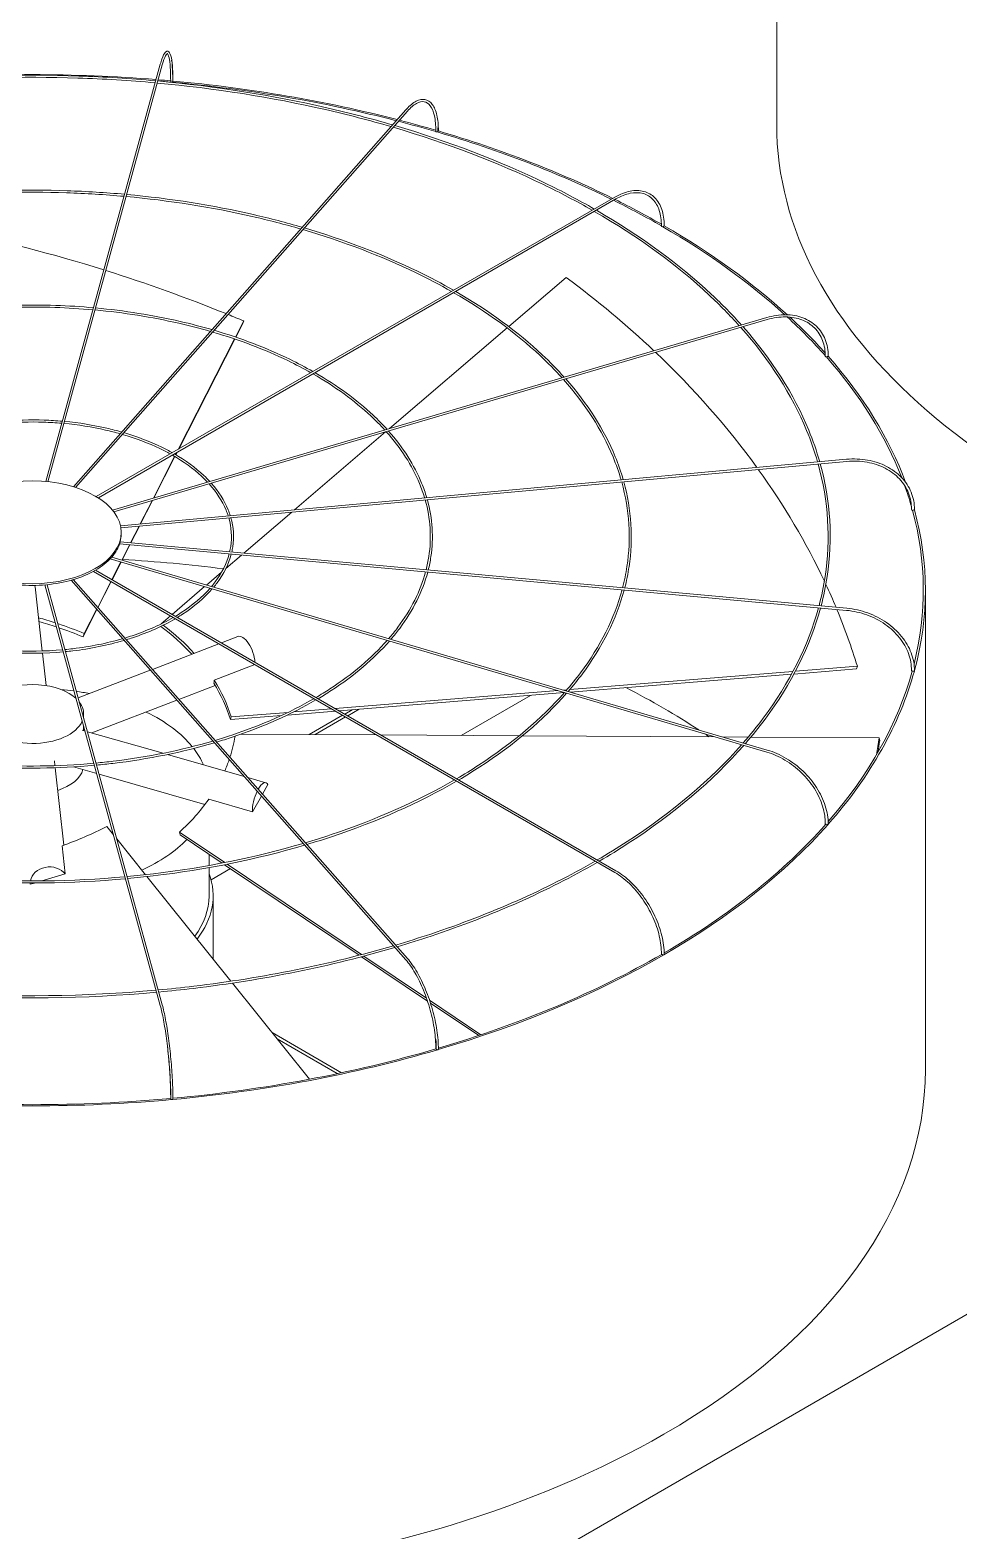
# Model space of a CAD drawing. Header units: millimetres. Extents: x -312439 to 477422, y -331570 to 212570.
# Drawn here: x 400193.4 to 400466.3, y 91738.1 to 92178.8 of the extents above; entities that cross this region are included whole.
import ezdxf

# ---------------------------------------------------------------- set-up
doc = ezdxf.new("R2010")
doc.units = ezdxf.units.MM

msp = doc.modelspace()

# ---------------------------------------------------------------- linework, layer by layer
at = {"color": 0, "linetype": 'Continuous', "lineweight": 0, "extrusion": (8.40036e-17, 0.816497, 0.57735)}
for p, q in [((399858.405, 91449.355), (401903.983, 92630.37)), ((400412.731, 92151.122), (400412.731, 92291.862)), ((400198.049, 92046.207), (400231.67, 92168.764)), ((400232.26, 92168.602), (400198.667, 92046.147)), ((400206.127, 92044.681), (400303.809, 92155.365)), ((400304.268, 92154.96), (400206.769, 92044.482)), ((400365.195, 92129.71), (400212.878, 92041.77)), ((400365.501, 92129.18), (400213.469, 92041.404)), ((400350.905, 92106.107), (400334.047, 92091.704)), ((400409.806, 92094.342), (400217.639, 92037.811)), ((400218.048, 92037.293), (400409.979, 92093.754)), ((400253.757, 92088.627), (400256.175, 92093.367)), ((400255.805, 92092.401), (400253.861, 92088.591)), ((400255.805, 92092.401), (400256.175, 92093.367)), ((400333.57, 92091.296), (400298.975, 92061.738)), ((400236.94, 92055.662), (400253.476, 92088.076)), ((400253.58, 92088.04), (400237.115, 92055.763)), ((400297.836, 92060.765), (400271.086, 92037.91)), ((400219.983, 92033.237), (400433.282, 92052.741)), ((400433.338, 92052.131), (400220.098, 92032.632)), ((400229.634, 92041.34), (400235.874, 92053.573)), ((400235.969, 92053.517), (400229.779, 92041.382)), ((400236.153, 92054.119), (400236.429, 92054.66)), ((400236.603, 92054.761), (400236.248, 92054.063)), ((400225.77, 92033.766), (400229.251, 92040.589)), ((400229.395, 92040.631), (400225.899, 92033.778)), ((400270.28, 92037.221), (400256.195, 92025.187)), ((400220.2, 92030.798), (400220.2, 92031.298)), ((400222.945, 92028.227), (400225.441, 92033.121)), ((400225.57, 92033.132), (400223.062, 92028.217)), ((400219.716, 92027.907), (400433.282, 92008.378)), ((400433.338, 92008.988), (400219.897, 92028.506)), ((400220.354, 92023.148), (400222.645, 92027.64)), ((400222.762, 92027.629), (400220.461, 92023.117)), ((400216.949, 92023.511), (400409.806, 91966.778)), ((400409.979, 91967.365), (400217.409, 92024.014)), ((400217.435, 92017.426), (400220.071, 92022.593)), ((400220.177, 92022.562), (400217.53, 92017.371)), ((400255.545, 92024.631), (400250.939, 92020.696)), ((400303.809, 91905.754), (400205.441, 92017.216)), ((400206.092, 92017.405), (400304.268, 91906.16)), ((400365.195, 91931.409), (400212.028, 92019.84)), ((400365.501, 91931.94), (400212.648, 92020.19)), ((400213.273, 92009.268), (400217.156, 92016.88)), ((400217.251, 92016.825), (400213.351, 92009.18)), ((400249.676, 92019.617), (400245.24, 92015.827)), ((400194.887, 92015.284), (400196.981, 91996.451)), ((400197.787, 92015.867), (400231.67, 91892.355)), ((400232.26, 91892.517), (400198.407, 92015.923)), ((400244.685, 92015.352), (400235.145, 92007.201)), ((400456.407, 91873.547), (400456.407, 92014.287)), ((400213.052, 92008.593), (400208.969, 92000.591)), ((400209.34, 92001.557), (400212.974, 92008.681)), ((400231.932, 92004.416), (400231.946, 92004.469)), ((400234.651, 92006.779), (400231.946, 92004.469)), ((400208.969, 92000.591), (400209.34, 92001.557)), ((400248.878, 91998.565), (400229.348, 91991.053)), ((400254.407, 92000.692), (400249.613, 91998.848)), ((400197.049, 91995.84), (400198.11, 91986.295)), ((400228.738, 91990.818), (400207.531, 91982.661)), ((400247.513, 91987.916), (400259.402, 91992.489)), ((400351.949, 91985.123), (400417.51, 91990.425)), ((400436.22, 91991.18), (400417.811, 91989.691)), ((400418.234, 91990.484), (400436.426, 91991.955)), ((400436.22, 91991.18), (400436.426, 91991.955)), ((400247.81, 91986.31), (400237.152, 91982.21)), ((400417.082, 91989.632), (400352.14, 91984.38)), ((400236.542, 91981.975), (400211.593, 91972.378)), ((400283.04, 91979.549), (400348.417, 91984.837)), ((400350.371, 91984.237), (400284.191, 91978.884)), ((400340.412, 91983.431), (400320.03, 91971.664)), ((400350.119, 91984.974), (400351.083, 91985.052)), ((400209.158, 91977.951), (400209.158, 91976.732)), ((400267.249, 91977.514), (400252.262, 91976.301)), ((400252.262, 91976.301), (400252.468, 91977.076)), ((400252.468, 91977.076), (400269.183, 91978.428)), ((400283.117, 91978.797), (400268.987, 91977.654)), ((400270.847, 91978.563), (400281.965, 91979.462)), ((400285.232, 91977.576), (400275.421, 91971.912)), ((400277.137, 91971.903), (400286.098, 91977.076)), ((400288.035, 91979.195), (400285.844, 91977.93)), ((400286.71, 91977.43), (400290.05, 91979.358)), ((400209.558, 91972.96), (400208.767, 91973.186)), ((400209.158, 91974.417), (400209.158, 91973.074)), ((400232.465, 91966.416), (400210.247, 91972.763)), ((400295.233, 91971.802), (400255.336, 91972.024)), ((400337.092, 91971.569), (400296.47, 91971.795)), ((400394.605, 91971.249), (400338.053, 91971.564)), ((400404.377, 91971.195), (400396.817, 91971.237)), ((400442.838, 91970.981), (400405.173, 91971.191)), ((400443.003, 91970.22), (400442.838, 91970.981)), ((400200.724, 91962.786), (400200.568, 91964.19)), ((400256.278, 91959.613), (400233.742, 91966.051)), ((400203.32, 91939.441), (400200.792, 91962.176)), ((400212.98, 91960.485), (400206.184, 91962.426)), ((400244.79, 91951.397), (400213.669, 91960.288)), ((400262.698, 91957.779), (400257.37, 91959.301)), ((400263.294, 91957.216), (400261.69, 91954.406)), ((400258.737, 91949.233), (400245.886, 91952.904)), ((400261.369, 91953.844), (400258.737, 91949.233)), ((400217.918, 91942.486), (400215.961, 91944.925)), ((400227.307, 91930.779), (400218.883, 91941.282)), ((400237.475, 91942.51), (400237.31, 91943.271)), ((400237.31, 91943.271), (400250.594, 91934.344)), ((400249.844, 91934.198), (400237.475, 91942.51)), ((400203.727, 91930.998), (400202.808, 91939.259)), ((400245.982, 91933.479), (400245.982, 91936.794)), ((400245.982, 91924.509), (400245.982, 91932.857)), ((400252.29, 91932.554), (400246.567, 91929.25)), ((400290.117, 91907.134), (400250.564, 91933.714)), ((400251.312, 91933.862), (400290.814, 91907.316)), ((400193.432, 91928.333), (400193.474, 91927.95)), ((400193.474, 91927.95), (400194.762, 91928.333)), ((400196.864, 91928.958), (400203.727, 91930.998)), ((400252.4, 91899.49), (400227.76, 91930.213)), ((400247.207, 91905.965), (400247.207, 91924.509)), ((400310.162, 91893.664), (400290.796, 91906.678)), ((400291.491, 91906.861), (400309.874, 91894.508)), ((400275.472, 91870.722), (400252.843, 91898.937)), ((400310.761, 91893.912), (400325.853, 91883.77)), ((400325.207, 91883.554), (400311.035, 91893.077)), ((400284.92, 91872.621), (400264.488, 91884.417)), ((400265.982, 91882.555), (400283.653, 91872.353))]:
    msp.add_line(p, q, dxfattribs=at)
at = {"color": 0, "linetype": 'Continuous', "lineweight": 0}
for centre, major_axis, ratio, start_param, end_param in [((400194.182, 92014.287), (-262.225, 0), 0.5773503, 4.5737285, 4.8518651), ((400194.182, 92014.287), (-261.613, 0), 0.5773503, 4.556469, 4.5713736), ((400194.182, 92014.287), (-262.225, 0), 0.5773503, 4.5571855, 4.5713361), ((400235.023, 92163.62), (0.306, -0.001), 0.5647458, 3.1415927, 4.5569919), ((400235.023, 92163.62), (0.306, -0.001), 0.5647458, 4.5569919, 6.1277883), ((400194.182, 92014.287), (-261.613, 0), 0.5773503, 4.2918428, 4.5551023), ((400235.071, 92163.794), (0.306, 0), 0.5773503, 5.7174869, 6.2831853), ((400194.182, 92014.287), (-262.225, 0), 0.5773503, 4.2917243, 4.5546375), ((400194.182, 92014.287), (-261.613, 0), 0.5773503, 4.242585, 4.2890574), ((400194.182, 92014.287), (-262.225, 0), 0.5773503, 4.2438111, 4.2889455), ((400312.913, 92149.008), (0.306, -0.003), 0.5659728, 3.1415927, 4.2460434), ((400312.913, 92149.008), (0.306, -0.003), 0.5659728, 4.2460434, 5.8168397), ((400194.182, 92014.287), (-261.613, 0), 0.5773503, 4.0051997, 4.2408431), ((400313.052, 92149.165), (0.306, 0), 0.5773503, 5.290332, 6.2831853), ((400194.182, 92014.287), (-262.225, 0), 0.5773503, 4.0050166, 4.2406095), ((400674.956, 92151.122), (262.225, 0), 0.5773503, 3.1415927, 5.4977871), ((400194.182, 92014.287), (-261.613, 0), 0.5773503, 3.9286416, 4.0018792), ((400194.182, 92014.287), (-262.225, 0), 0.5773503, 3.9309746, 4.001704), ((400194.552, 91972.571), (-236.033, 90.421), 0.5343599, 4.8289255, 5.0170065), ((400379.17, 92121.215), (0.306, -0.004), 0.5683066, 3.1415927, 3.9346429), ((400379.17, 92121.215), (0.306, -0.004), 0.5683066, 3.9346429, 5.5054392), ((400194.182, 92014.287), (-261.613, 0), 0.5773503, 3.7066773, 3.9265771), ((400379.387, 92121.34), (-0.306, 0), 0.5773503, 1.8326303, 3.1415927), ((400194.182, 92014.287), (-262.225, 0), 0.5773503, 3.705131, 3.9265633), ((400194.552, 91972.571), (-236.033, 90.421), 0.5343599, 4.6778989, 4.8264893), ((400194.388, 91972.379), (244.29, -64.884), 0.7560981, 0.9482496, 1.0897919), ((400194.552, 91972.571), (-236.033, 90.421), 0.5343599, 4.655659, 4.6753292), ((400194.182, 92014.287), (-261.613, 0), 0.5773503, 3.6151503, 3.7017035), ((400194.182, 92014.287), (-262.225, 0), 0.5773503, 3.6198551, 3.6998544), ((400194.388, 91972.379), (244.29, -64.884), 0.7560981, 0.7473423, 0.9452164), ((400427.309, 92082.961), (-0.306, 0.005), 0.5715189, 0, 0.4809344), ((400427.309, 92082.961), (-0.306, 0.005), 0.5715189, 0.4809344, 2.0517307), ((400194.182, 92014.287), (-261.613, 0), 0.5773503, 3.3623861, 3.6122993), ((400427.582, 92083.042), (-0.306, 0), 0.5773503, 1.5184711, 3.1415927), ((400194.182, 92014.287), (-262.225, 0), 0.5773503, 3.3525846, 3.6125039), ((400194.388, 91972.379), (244.29, -64.884), 0.7560981, 0.5676523, 0.7441319), ((400194.182, 92014.287), (-261.613, 0), 0.5773503, 3.3053341, 3.3466211), ((400452.617, 92037.992), (-0.306, 0.006), 0.5752952, 0, 0.1678974), ((400452.617, 92037.992), (-0.306, 0.006), 0.5752952, 0.1678974, 1.7386937), ((400194.182, 92014.287), (-261.613, 0), 0.5773503, 2.9976529, 3.2980059), ((400452.919, 92038.019), (-0.306, 0), 0.5773503, 1.2043118, 3.1415927), ((400194.182, 92014.287), (-262.225, 0), 0.5773503, 2.9856485, 3.2984345), ((400194.074, 92030.798), (-26.126, 0), 0.5773503, 2.9880814, 3.1415927), ((400194.074, 92030.798), (-26.126, 0), 0.5773503, 2.6739221, 2.9809447), ((400194.074, 92030.798), (-26.126, 0), 0.5773503, 2.3597628, 2.6667854), ((400194.182, 91873.047), (-261.613, 0), 0.5773503, 4.4965959, 4.611374), ((400194.074, 92030.798), (-26.126, 0), 0.5773503, 1.7314443, 2.0384669), ((400194.074, 92030.798), (-26.126, 0), 0.5773503, 2.0456036, 2.3526262), ((400194.074, 92030.798), (-26.126, 0), 0.5773503, 1.417285, 1.7243076), ((400189.393, 92014.673), (-5.494, -0.611), 0.8148193, 3.1415927, 3.239858), ((400194.388, 91972.379), (244.29, -64.884), 0.7560981, 0.5274276, 0.562586), ((400194.388, 91972.379), (244.29, -64.884), 0.7560981, 0.4379774, 0.5241031), ((400194.552, 91972.571), (56.639, -21.698), 0.5343599, 1.6636456, 1.7494756), ((400194.182, 91971.604), (-56.639, 21.698), 0.5343599, 4.7930664, 4.8825345), ((400194.552, 91972.571), (56.639, -21.698), 0.5343599, 1.5140664, 1.6514841), ((400194.182, 91971.604), (-56.639, 21.698), 0.5343599, 4.655659, 4.78086), ((400194.182, 91971.604), (58.621, -15.57), 0.7560981, 0.8715668, 1.0888975), ((400194.388, 91972.379), (58.621, -15.57), 0.7560981, 1.0889957, 1.0897919), ((400194.388, 91972.379), (58.621, -15.57), 0.7560981, 0.8588781, 1.0770864), ((400256.391, 91995.533), (-1.984, 5.159), 0.4527097, 4.0715694, 6.2831853), ((400194.182, 92014.287), (-261.613, 0), 0.5773503, 2.6753447, 2.9836943), ((400194.182, 92014.287), (-262.225, 0), 0.5773503, 2.6707914, 2.9843582), ((400452.617, 91990.708), (-0.306, 0.006), 0.5792658, 0, 1.4246091), ((400452.919, 91990.68), (-0.306, 0), 0.5773503, 0.8901525, 3.1415927), ((400194.182, 91977.951), (-14.976, 0), 0.5773503, 3.6916997, 5.4977871), ((400194.182, 91971.604), (58.621, -15.57), 0.7560981, 0.4379774, 0.6726233), ((400194.388, 91972.379), (58.621, -15.57), 0.7560981, 0.4379774, 0.6748983), ((400194.182, 91873.047), (-261.613, 0), 0.5773503, 3.867145, 3.9833748), ((400194.182, 91955.639), (-51.8, 0), 0.5773503, 4.4755897, 4.5522282), ((400194.182, 91955.639), (-51.8, 0), 0.5773503, 4.3841689, 4.46244), ((400194.182, 91977.951), (-14.976, 0), 0.5773503, 3.0357663, 3.5615783), ((400194.182, 91955.639), (-51.8, 0), 0.5773503, 3.5810046, 4.0125195), ((400194.182, 91977.951), (-14.976, 0), 0.5773503, 0.1968015, 2.9056449), ((400194.182, 91873.047), (-261.613, 0), 0.5773503, 3.8494737, 3.8569689), ((400194.182, 91955.639), (-51.8, 0), 0.5773503, 3.3906549, 3.5616615), ((400194.017, 91972.365), (59.282, 12.821), 0.7719474, 5.8595474, 5.99043), ((400194.017, 91972.365), (247.048, 53.431), 0.7719474, 5.9775334, 6.0030301), ((400194.182, 91971.604), (247.048, 53.431), 0.7719474, 5.9850347, 6.0030301), ((400194.017, 91972.365), (59.282, 12.821), 0.7719474, 5.7736505, 5.8452628), ((400194.182, 91963.044), (-14.976, 0), 0.5773503, 2.0838772, 2.9778132), ((400261.18, 91952.464), (1.518, 5.315), 0.3621096, 1.1204156, 2.3231422), ((400261.18, 91952.464), (1.518, 5.315), 0.3621096, 5.9116388, 7.2697762), ((400194.017, 91972.365), (59.282, 12.821), 0.7719474, 5.3512156, 5.5881365), ((400427.309, 91945.738), (-0.306, 0.005), 0.5830421, 0, 1.1094484), ((400427.582, 91945.657), (-0.306, 0), 0.5773503, 0.5759933, 3.1415927), ((400193.812, 91972.543), (-56.425, -22.248), 0.5660586, 1.5074553, 1.7443762), ((400194.182, 92014.287), (-262.225, 0), 0.5773503, 2.0421116, 2.6702774), ((400194.182, 92014.287), (-261.613, 0), 0.5773503, 2.358999, 2.669365), ((400194.182, 91955.639), (-51.8, 0), 0.5773503, 2.2375498, 2.6358707), ((400198.971, 91928.535), (5.494, 0.611), 0.8148193, 0.440938, 2.9148909), ((400198.971, 91928.535), (5.494, 0.611), 0.8148193, 3.0505707, 3.1356266), ((400194.182, 91924.509), (-53.025, 0), 0.5773503, 2.7158894, 3.3569527), ((400194.182, 91924.509), (51.8, 0), 0.5773503, 5.8780508, 6.2831853), ((400194.182, 92014.287), (-261.613, 0), 0.5773503, 2.0437737, 2.355024), ((400379.17, 91907.484), (-0.306, 0.004), 0.5862544, 0, 0.7932918), ((400379.387, 91907.359), (-0.306, 0), 0.5773503, 0.261834, 3.1415927), ((400194.182, 92014.287), (-261.613, 0), 0.5773503, 1.7289191, 2.0406845), ((400312.913, 91879.691), (-0.306, 0.003), 0.5885883, 0, 0.4763277), ((400313.052, 91879.534), (-0.306, 0), 0.5773503, 0, 3.1415927), ((400194.182, 92014.287), (-262.225, 0), 0.5773503, 1.7280308, 2.0415976), ((400194.182, 91873.547), (262.225, 0), 0.5773503, 3.1415927, 5.4977871), ((400194.182, 91873.547), (262.225, 0), 0.5773503, 5.4977871, 6.2831853), ((400194.182, 92014.287), (-262.225, 0), 0.5773503, 1.4139544, 1.727034), ((400194.182, 92014.287), (-261.613, 0), 0.5773503, 1.41439, 1.726367), ((400235.023, 91865.08), (-0.306, 0.001), 0.5898153, 0, 0.1588369), ((400235.071, 91864.905), (-0.306, 0), 0.5773503, 0, 3.1415927)]:
    msp.add_ellipse(centre, major_axis=major_axis, ratio=ratio, start_param=start_param, end_param=end_param, dxfattribs=at)
msp.add_ellipse((400194.074, 92031.298), major_axis=(26.126, 0), ratio=0.5773503, dxfattribs=at)
for points, knots in [([(400235.377, 92163.794), (400235.377, 92165.498), (400235.326, 92167.015), (400235.123, 92169.533), (400234.973, 92170.532), (400234.571, 92171.954), (400234.346, 92172.47), (400233.561, 92172.585), (400233.312, 92172.437), (400232.761, 92171.852), (400232.454, 92171.197), (400231.974, 92169.816), (400231.822, 92169.318), (400231.67, 92168.764)], [4.712389, 4.712389, 4.712389, 4.712389, 5.0265482, 5.0265482, 5.3407075, 5.3407075, 5.6548668, 5.6548668, 5.8236028, 5.8236028, 6.1377621, 6.1377621, 6.2831853, 6.2831853, 6.2831853, 6.2831853]), ([(400232.26, 92168.602), (400232.579, 92169.762), (400232.898, 92170.654), (400233.454, 92171.735), (400233.703, 92171.884), (400233.73, 92171.884), (400233.935, 92171.736), (400234.287, 92170.571), (400234.431, 92169.721), (400234.642, 92167.477), (400234.704, 92166.047), (400234.717, 92164.159), (400234.718, 92163.892), (400234.717, 92163.62)], [0, 0, 0, 0, 0.3152669, 0.3152669, 0.6094726, 0.6094726, 0.9267406, 0.9267406, 1.2208373, 1.2208373, 1.5356304, 1.5356304, 1.5863402, 1.5863402, 1.5863402, 1.5863402]), ([(400234.995, 92169.93), (400235.004, 92169.869), (400235.013, 92169.808), (400235.165, 92168.721), (400235.259, 92167.417), (400235.323, 92165.18), (400235.332, 92164.419), (400235.329, 92163.619)], [1.10131175, 1.10131175, 1.10131175, 1.10131175, 1.12076762, 1.12076762, 1.43803566, 1.43803566, 1.5863026, 1.5863026, 1.5863026, 1.5863026]), ([(400230.331, 92163.884), (400222.836, 92164.562), (400215.285, 92165.029), (400191.057, 92165.845), (400174.299, 92165.375), (400157.817, 92163.884)], [5.342386, 5.342386, 5.342386, 5.342386, 5.43953692, 5.43953692, 5.65318828, 5.65318828, 5.65318828, 5.65318828]), ([(400230.166, 92163.284), (400222.648, 92163.962), (400215.073, 92164.428), (400190.954, 92165.227), (400174.332, 92164.758), (400157.981, 92163.284)], [5.34285963, 5.34285963, 5.34285963, 5.34285963, 5.44045758, 5.44045758, 5.65271466, 5.65271466, 5.65271466, 5.65271466]), ([(400299.446, 92150.421), (400293.168, 92152.25), (400286.747, 92153.916), (400264.297, 92159.05), (400247.69, 92161.676), (400230.786, 92163.227)], [5.03043397, 5.03043397, 5.03043397, 5.03043397, 5.12064091, 5.12064091, 5.34017784, 5.34017784, 5.34017784, 5.34017784]), ([(400299.894, 92150.928), (400293.606, 92152.766), (400287.174, 92154.44), (400264.635, 92159.614), (400247.943, 92162.263), (400230.951, 92163.827)], [5.02911205, 5.02911205, 5.02911205, 5.02911205, 5.11935362, 5.11935362, 5.33970837, 5.33970837, 5.33970837, 5.33970837]), ([(400313.358, 92149.165), (400313.358, 92150.881), (400313.208, 92152.43), (400312.611, 92155.056), (400312.167, 92156.134), (400310.986, 92157.719), (400310.237, 92158.224), (400308.597, 92158.509), (400307.737, 92158.336), (400305.924, 92157.415), (400304.959, 92156.629), (400303.935, 92155.507), (400303.872, 92155.437), (400303.809, 92155.365)], [4.712389, 4.712389, 4.712389, 4.712389, 5.0265482, 5.0265482, 5.3407075, 5.3407075, 5.6548668, 5.6548668, 5.9484515, 5.9484515, 6.2626108, 6.2626108, 6.2831853, 6.2831853, 6.2831853, 6.2831853]), ([(400304.268, 92154.96), (400305.182, 92155.996), (400306.091, 92156.762), (400307.774, 92157.684), (400308.539, 92157.84), (400309.881, 92157.605), (400310.478, 92157.211), (400311.505, 92155.812), (400311.922, 92154.807), (400312.474, 92152.304), (400312.614, 92150.814), (400312.607, 92149.107), (400312.607, 92149.059), (400312.607, 92149.011)], [0, 0, 0, 0, 0.3146448, 0.3146448, 0.6289116, 0.6289116, 0.9461796, 0.9461796, 1.2634477, 1.2634477, 1.5772832, 1.5772832, 1.5863402, 1.5863402, 1.5863402, 1.5863402]), ([(400358.546, 92125.872), (400353.944, 92128.5), (400349.152, 92131.019), (400330.653, 92139.959), (400315.83, 92145.611), (400300.095, 92150.231)], [4.71777189, 4.71777189, 4.71777189, 4.71777189, 4.80086127, 4.80086127, 5.02732174, 5.02732174, 5.02732174, 5.02732174]), ([(400359.16, 92126.226), (400354.546, 92128.871), (400349.741, 92131.405), (400331.192, 92140.401), (400316.325, 92146.089), (400300.542, 92150.738)], [4.71590946, 4.71590946, 4.71590946, 4.71590946, 4.79913358, 4.79913358, 5.02600568, 5.02600568, 5.02600568, 5.02600568]), ([(400313.21, 92150.02), (400313.216, 92149.816), (400313.219, 92149.609), (400313.221, 92149.27), (400313.22, 92149.139), (400313.219, 92149.007)], [7.805980691, 7.805980691, 7.805980691, 7.805980691, 7.845140151, 7.845140151, 7.869416781, 7.869416781, 7.869416781, 7.869416781]), ([(400221.188, 92130.556), (400215.604, 92131.059), (400209.979, 92131.407), (400191.861, 92132.018), (400179.308, 92131.669), (400166.959, 92130.556)], [5.34296141, 5.34296141, 5.34296141, 5.34296141, 5.43938168, 5.43938168, 5.65261288, 5.65261288, 5.65261288, 5.65261288]), ([(400221.023, 92129.956), (400215.416, 92130.459), (400209.767, 92130.805), (400191.758, 92131.4), (400179.341, 92131.052), (400167.124, 92129.956)], [5.34359392, 5.34359392, 5.34359392, 5.34359392, 5.44060854, 5.44060854, 5.65198037, 5.65198037, 5.65198037, 5.65198037]), ([(400379.693, 92121.34), (400379.693, 92123.065), (400379.457, 92124.661), (400378.523, 92127.44), (400377.825, 92128.623), (400376.026, 92130.444), (400374.928, 92131.08), (400372.46, 92131.731), (400371.093, 92131.748), (400368.228, 92131.179), (400366.729, 92130.591), (400365.222, 92129.726), (400365.208, 92129.718), (400365.195, 92129.71)], [3.1415927, 3.1415927, 3.1415927, 3.1415927, 3.4557519, 3.4557519, 3.7699112, 3.7699112, 4.0826965, 4.0826965, 4.3954482, 4.3954482, 4.7096075, 4.7096075, 4.712389, 4.712389, 4.712389, 4.712389]), ([(400365.501, 92129.18), (400366.939, 92130.01), (400368.371, 92130.57), (400371.07, 92131.106), (400372.337, 92131.081), (400374.588, 92130.467), (400375.575, 92129.88), (400377.197, 92128.186), (400377.833, 92127.078), (400378.678, 92124.43), (400378.886, 92122.893), (400378.864, 92121.219)], [1.5707963, 1.5707963, 1.5707963, 1.5707963, 1.8880644, 1.8880644, 2.2053324, 2.2053324, 2.5226004, 2.5226004, 2.8398685, 2.8398685, 3.1571365, 3.1571365, 3.1571365, 3.1571365]), ([(400272.913, 92120.356), (400268.259, 92121.707), (400263.501, 92122.939), (400246.74, 92126.77), (400234.303, 92128.737), (400221.643, 92129.899)], [5.03177949, 5.03177949, 5.03177949, 5.03177949, 5.12085286, 5.12085286, 5.34001919, 5.34001919, 5.34001919, 5.34001919]), ([(400273.361, 92120.864), (400268.697, 92122.224), (400263.929, 92123.464), (400247.078, 92127.334), (400234.556, 92129.324), (400221.808, 92130.499)], [5.03001504, 5.03001504, 5.03001504, 5.03001504, 5.11913743, 5.11913743, 5.33939405, 5.33939405, 5.33939405, 5.33939405]), ([(400401.738, 92091.969), (400399.002, 92095.022), (400396.062, 92098.015), (400383.381, 92109.85), (400372.023, 92118.118), (400359.161, 92125.519)], [4.40451603, 4.40451603, 4.40451603, 4.40451603, 4.48100319, 4.48100319, 4.71406654, 4.71406654, 4.71406654, 4.71406654]), ([(400402.389, 92092.16), (400399.656, 92095.222), (400396.722, 92098.223), (400384.032, 92110.119), (400372.656, 92118.432), (400359.774, 92125.873)], [4.40270972, 4.40270972, 4.40270972, 4.40270972, 4.47899466, 4.47899466, 4.71221436, 4.71221436, 4.71221436, 4.71221436]), ([(400317.222, 92102.013), (400313.83, 92103.944), (400310.301, 92105.794), (400296.492, 92112.464), (400285.369, 92116.702), (400273.562, 92120.167)], [4.7196458, 4.7196458, 4.7196458, 4.7196458, 4.80114658, 4.80114658, 5.02763075, 5.02763075, 5.02763075, 5.02763075]), ([(400317.837, 92102.368), (400314.432, 92104.315), (400310.891, 92106.181), (400297.031, 92112.906), (400285.864, 92117.18), (400274.01, 92120.673)], [4.71715813, 4.71715813, 4.71715813, 4.71715813, 4.79884427, 4.79884427, 5.02587671, 5.02587671, 5.02587671, 5.02587671]), ([(400349.671, 92076.652), (400347.661, 92078.883), (400345.506, 92081.071), (400336.039, 92089.899), (400327.504, 92096.106), (400317.838, 92101.661)], [4.40671458, 4.40671458, 4.40671458, 4.40671458, 4.48133637, 4.48133637, 4.71470569, 4.71470569, 4.71470569, 4.71470569]), ([(400350.322, 92076.843), (400348.316, 92079.083), (400346.165, 92081.279), (400336.69, 92090.169), (400328.137, 92096.421), (400318.45, 92102.015)], [4.40429576, 4.40429576, 4.40429576, 4.40429576, 4.47865981, 4.47865981, 4.7122362, 4.7122362, 4.7122362, 4.7122362]), ([(400212.048, 92097.239), (400208.375, 92097.568), (400204.674, 92097.795), (400192.665, 92098.203), (400184.314, 92097.974), (400176.099, 92097.239)], [5.34408303, 5.34408303, 5.34408303, 5.34408303, 5.43906993, 5.43906993, 5.65149126, 5.65149126, 5.65149126, 5.65149126]), ([(400211.884, 92096.639), (400208.187, 92096.967), (400204.462, 92097.194), (400192.562, 92097.585), (400184.347, 92097.357), (400176.264, 92096.639)], [5.34503474, 5.34503474, 5.34503474, 5.34503474, 5.44090812, 5.44090812, 5.65053954, 5.65053954, 5.65053954, 5.65053954]), ([(400246.388, 92090.3), (400243.356, 92091.175), (400240.259, 92091.973), (400229.185, 92094.501), (400220.918, 92095.808), (400212.503, 92096.583)], [5.03439168, 5.03439168, 5.03439168, 5.03439168, 5.12127422, 5.12127422, 5.3396756, 5.3396756, 5.3396756, 5.3396756]), ([(400246.836, 92090.808), (400243.794, 92091.691), (400240.687, 92092.498), (400229.523, 92095.065), (400221.171, 92096.395), (400212.668, 92097.183)], [5.03173968, 5.03173968, 5.03173968, 5.03173968, 5.11870396, 5.11870396, 5.33874043, 5.33874043, 5.33874043, 5.33874043]), ([(400424.74, 92051.96), (400423.852, 92055.069), (400422.775, 92058.16), (400417.197, 92071.696), (400410.696, 92081.873), (400402.189, 92091.463)], [4.09036759, 4.09036759, 4.09036759, 4.09036759, 4.16055829, 4.16055829, 4.40029723, 4.40029723, 4.40029723, 4.40029723]), ([(400425.36, 92052.017), (400424.474, 92055.136), (400423.4, 92058.237), (400417.827, 92071.827), (400411.331, 92082.037), (400402.838, 92091.654)], [4.08953528, 4.08953528, 4.08953528, 4.08953528, 4.15944113, 4.15944113, 4.39851052, 4.39851052, 4.39851052, 4.39851052]), ([(400427.888, 92083.042), (400427.888, 92084.774), (400427.588, 92086.424), (400426.413, 92089.394), (400425.537, 92090.713), (400423.296, 92092.88), (400421.932, 92093.727), (400418.861, 92094.869), (400417.154, 92095.163), (400413.565, 92095.175), (400411.684, 92094.894), (400409.806, 92094.342)], [4.712389, 4.712389, 4.712389, 4.712389, 5.0265482, 5.0265482, 5.3407075, 5.3407075, 5.6548668, 5.6548668, 5.969026, 5.969026, 6.2831853, 6.2831853, 6.2831853, 6.2831853]), ([(400409.979, 92093.754), (400411.795, 92094.289), (400413.607, 92094.555), (400417.042, 92094.532), (400418.663, 92094.243), (400421.555, 92093.142), (400422.826, 92092.333), (400424.901, 92090.274), (400425.705, 92089.026), (400426.77, 92086.202), (400427.031, 92084.628), (400427.003, 92082.967)], [6.2831853, 6.2831853, 6.2831853, 6.2831853, 6.6004533, 6.6004533, 6.9177214, 6.9177214, 7.2349894, 7.2349894, 7.5522575, 7.5522575, 7.8695255, 7.8695255, 7.8695255, 7.8695255]), ([(400275.907, 92078.16), (400273.723, 92079.394), (400271.453, 92080.579), (400262.333, 92084.979), (400254.914, 92087.803), (400247.038, 92090.111)], [4.72327264, 4.72327264, 4.72327264, 4.72327264, 4.80171455, 4.80171455, 5.02817129, 5.02817129, 5.02817129, 5.02817129]), ([(400276.523, 92078.515), (400274.326, 92079.766), (400272.044, 92080.966), (400262.872, 92085.422), (400255.409, 92088.281), (400247.485, 92090.618)], [4.71952861, 4.71952861, 4.71952861, 4.71952861, 4.7982649, 4.7982649, 5.02554265, 5.02554265, 5.02554265, 5.02554265]), ([(400297.61, 92061.337), (400296.325, 92062.749), (400294.952, 92064.135), (400288.699, 92069.958), (400282.991, 92074.102), (400276.524, 92077.809)], [4.41096312, 4.41096312, 4.41096312, 4.41096312, 4.4820009, 4.4820009, 4.71586354, 4.71586354, 4.71586354, 4.71586354]), ([(400298.263, 92061.529), (400296.981, 92062.95), (400295.612, 92064.344), (400289.35, 92070.227), (400283.624, 92074.416), (400277.137, 92078.163)], [4.40730528, 4.40730528, 4.40730528, 4.40730528, 4.47799052, 4.47799052, 4.71216027, 4.71216027, 4.71216027, 4.71216027]), ([(400367.029, 92046.683), (400366.374, 92048.944), (400365.586, 92051.193), (400361.42, 92061.293), (400356.528, 92068.94), (400350.123, 92076.146)], [4.09258463, 4.09258463, 4.09258463, 4.09258463, 4.16074385, 4.16074385, 4.40108815, 4.40108815, 4.40108815, 4.40108815]), ([(400367.65, 92046.74), (400366.996, 92049.012), (400366.21, 92051.27), (400362.051, 92061.423), (400357.163, 92069.104), (400350.772, 92076.337)], [4.09145544, 4.09145544, 4.09145544, 4.09145544, 4.15925512, 4.15925512, 4.39870409, 4.39870409, 4.39870409, 4.39870409]), ([(400202.908, 92063.922), (400201.145, 92064.076), (400199.37, 92064.184), (400193.469, 92064.388), (400189.322, 92064.279), (400185.239, 92063.922)], [5.34742678, 5.34742678, 5.34742678, 5.34742678, 5.43812478, 5.43812478, 5.64814751, 5.64814751, 5.64814751, 5.64814751]), ([(400202.744, 92063.321), (400200.957, 92063.476), (400199.158, 92063.582), (400193.366, 92063.77), (400189.355, 92063.662), (400185.404, 92063.321)], [5.34934775, 5.34934775, 5.34934775, 5.34934775, 5.44178794, 5.44178794, 5.64622654, 5.64622654, 5.64622654, 5.64622654]), ([(400219.861, 92060.243), (400218.453, 92060.641), (400217.017, 92061.007), (400211.63, 92062.232), (400207.533, 92062.879), (400203.364, 92063.266)], [5.04221465, 5.04221465, 5.04221465, 5.04221465, 5.12251796, 5.12251796, 5.33864709, 5.33864709, 5.33864709, 5.33864709]), ([(400220.31, 92060.752), (400218.892, 92061.158), (400217.445, 92061.532), (400211.968, 92062.796), (400207.786, 92063.466), (400203.528, 92063.866)], [5.03687901, 5.03687901, 5.03687901, 5.03687901, 5.11739529, 5.11739529, 5.33679188, 5.33679188, 5.33679188, 5.33679188]), ([(400235.207, 92054.662), (400234.219, 92055.216), (400233.198, 92055.751), (400228.714, 92057.937), (400224.953, 92059.382), (400220.96, 92060.562)], [4.72658474, 4.72658474, 4.72658474, 4.72658474, 4.79652126, 4.79652126, 5.0245472, 5.0245472, 5.0245472, 5.0245472]), ([(400309.319, 92041.406), (400308.898, 92042.824), (400308.397, 92044.235), (400305.645, 92050.898), (400302.364, 92056.013), (400298.065, 92060.832)], [4.09685918, 4.09685918, 4.09685918, 4.09685918, 4.16111414, 4.16111414, 4.40251946, 4.40251946, 4.40251946, 4.40251946]), ([(400309.941, 92041.463), (400309.521, 92042.891), (400309.022, 92044.312), (400306.275, 92051.028), (400302.999, 92056.177), (400298.715, 92061.023)], [4.09510983, 4.09510983, 4.09510983, 4.09510983, 4.15888353, 4.15888353, 4.39893942, 4.39893942, 4.39893942, 4.39893942]), ([(400234.589, 92054.305), (400233.614, 92054.844), (400232.606, 92055.364), (400228.175, 92057.494), (400224.458, 92058.904), (400220.513, 92060.055)], [4.73414686, 4.73414686, 4.73414686, 4.73414686, 4.80339703, 4.80339703, 5.02979007, 5.02979007, 5.02979007, 5.02979007]), ([(400245.544, 92046.02), (400244.987, 92046.614), (400244.398, 92047.199), (400241.359, 92050.016), (400238.477, 92052.097), (400235.211, 92053.957)], [4.42373247, 4.42373247, 4.42373247, 4.42373247, 4.48397953, 4.48397953, 4.71933502, 4.71933502, 4.71933502, 4.71933502]), ([(400246.201, 92046.214), (400245.646, 92046.816), (400245.06, 92047.408), (400242.011, 92050.286), (400239.111, 92052.411), (400235.824, 92054.311)], [4.41624247, 4.41624247, 4.41624247, 4.41624247, 4.47598634, 4.47598634, 4.71193426, 4.71193426, 4.71193426, 4.71193426]), ([(400425.79, 92009.678), (400426.543, 92012.541), (400427.138, 92015.418), (400429.235, 92029.334), (400428.546, 92040.485), (400425.528, 92051.417)], [3.77616248, 3.77616248, 3.77616248, 3.77616248, 3.84020832, 3.84020832, 4.08505688, 4.08505688, 4.08505688, 4.08505688]), ([(400453.226, 92038.019), (400453.226, 92039.756), (400452.893, 92041.463), (400451.594, 92044.649), (400450.628, 92046.127), (400448.163, 92048.706), (400446.665, 92049.807), (400443.285, 92051.528), (400441.404, 92052.148), (400437.442, 92052.85), (400435.362, 92052.932), (400433.282, 92052.741)], [4.712389, 4.712389, 4.712389, 4.712389, 5.0265482, 5.0265482, 5.3407075, 5.3407075, 5.6548668, 5.6548668, 5.969026, 5.969026, 6.2831853, 6.2831853, 6.2831853, 6.2831853]), ([(400433.338, 92052.131), (400435.354, 92052.316), (400437.368, 92052.233), (400441.192, 92051.545), (400443, 92050.939), (400446.232, 92049.269), (400447.654, 92048.204), (400449.973, 92045.725), (400450.869, 92044.311), (400452.054, 92041.273), (400452.342, 92039.649), (400452.311, 92037.997)], [0, 0, 0, 0, 0.317268, 0.317268, 0.6345361, 0.6345361, 0.9518041, 0.9518041, 1.2690722, 1.2690722, 1.5863402, 1.5863402, 1.5863402, 1.5863402]), ([(400425.171, 92009.735), (400425.927, 92012.591), (400426.523, 92015.461), (400428.625, 92029.339), (400427.935, 92040.455), (400424.908, 92051.361)], [3.77541609, 3.77541609, 3.77541609, 3.77541609, 3.83978539, 3.83978539, 4.08585643, 4.08585643, 4.08585643, 4.08585643]), ([(400251.603, 92036.128), (400251.419, 92036.704), (400251.208, 92037.276), (400249.87, 92040.502), (400248.199, 92043.085), (400246.007, 92045.518)], [4.10975269, 4.10975269, 4.10975269, 4.10975269, 4.16221832, 4.16221832, 4.40682155, 4.40682155, 4.40682155, 4.40682155]), ([(400252.228, 92036.185), (400252.044, 92036.771), (400251.834, 92037.353), (400250.5, 92040.632), (400248.835, 92043.25), (400246.657, 92045.709)], [4.10592526, 4.10592526, 4.10592526, 4.10592526, 4.15777238, 4.15777238, 4.39963811, 4.39963811, 4.39963811, 4.39963811]), ([(400367.467, 92015.012), (400368.008, 92017.085), (400368.438, 92019.169), (400370.008, 92029.528), (400369.484, 92037.885), (400367.199, 92046.083)], [3.77736844, 3.77736844, 3.77736844, 3.77736844, 3.83971259, 3.83971259, 4.08656564, 4.08656564, 4.08656564, 4.08656564]), ([(400368.085, 92014.955), (400368.625, 92017.036), (400369.053, 92019.126), (400370.618, 92029.523), (400370.096, 92037.915), (400367.819, 92046.14)], [3.77834287, 3.77834287, 3.77834287, 3.77834287, 3.84027623, 3.84027623, 4.08549455, 4.08549455, 4.08549455, 4.08549455]), ([(400309.758, 92020.289), (400310.087, 92021.584), (400310.351, 92022.884), (400311.39, 92029.724), (400311.034, 92035.318), (400309.492, 92040.807)], [3.78111281, 3.78111281, 3.78111281, 3.78111281, 3.83956511, 3.83956511, 4.08781837, 4.08781837, 4.08781837, 4.08781837]), ([(400310.375, 92020.232), (400310.704, 92021.534), (400310.966, 92022.842), (400312, 92029.72), (400311.646, 92035.348), (400310.112, 92040.863)], [3.78251471, 3.78251471, 3.78251471, 3.78251471, 3.8404098, 3.8404098, 4.0861992, 4.0861992, 4.0861992, 4.0861992]), ([(400252.044, 92025.566), (400252.165, 92026.082), (400252.265, 92026.6), (400252.772, 92029.921), (400252.584, 92032.752), (400251.785, 92035.53)], [3.79241111, 3.79241111, 3.79241111, 3.79241111, 3.83910744, 3.83910744, 4.09159713, 4.09159713, 4.09159713, 4.09159713]), ([(400252.66, 92025.51), (400252.78, 92026.033), (400252.88, 92026.558), (400253.383, 92029.916), (400253.196, 92032.782), (400252.406, 92035.586)], [3.79485754, 3.79485754, 3.79485754, 3.79485754, 3.8407928, 3.8407928, 4.08828416, 4.08828416, 4.08828416, 4.08828416]), ([(400246.712, 92015.394), (400247.093, 92015.846), (400247.456, 92016.303), (400249.766, 92019.388), (400251.143, 92022.151), (400251.894, 92024.965)], [3.47410339, 3.47410339, 3.47410339, 3.47410339, 3.51894345, 3.51894345, 3.77424927, 3.77424927, 3.77424927, 3.77424927]), ([(400247.353, 92015.206), (400247.696, 92015.62), (400248.025, 92016.039), (400250.344, 92019.153), (400251.752, 92022), (400252.512, 92024.908)], [3.48078418, 3.48078418, 3.48078418, 3.48078418, 3.52099532, 3.52099532, 3.77722211, 3.77722211, 3.77722211, 3.77722211]), ([(400298.774, 92000.079), (400299.72, 92001.175), (400300.614, 92002.287), (400305.346, 92008.616), (400308.088, 92014.099), (400309.6, 92019.688)], [3.46491265, 3.46491265, 3.46491265, 3.46491265, 3.51947788, 3.51947788, 3.77207122, 3.77207122, 3.77207122, 3.77207122]), ([(400299.419, 91999.889), (400300.325, 92000.949), (400301.184, 92002.023), (400305.924, 92008.381), (400308.697, 92013.947), (400310.219, 92019.632)], [3.46836695, 3.46836695, 3.46836695, 3.46836695, 3.52050672, 3.52050672, 3.77360482, 3.77360482, 3.77360482, 3.77360482]), ([(400236.088, 92006.656), (400236.684, 92007.01), (400237.266, 92007.372), (400241.167, 92009.903), (400244.011, 92012.312), (400246.274, 92014.885)], [3.15594616, 3.15594616, 3.15594616, 3.15594616, 3.1998122, 3.1998122, 3.45718678, 3.45718678, 3.45718678, 3.45718678]), ([(400236.695, 92006.306), (400237.2, 92006.61), (400237.695, 92006.92), (400241.64, 92009.481), (400244.588, 92011.996), (400246.92, 92014.695)], [3.16311142, 3.16311142, 3.16311142, 3.16311142, 3.20013863, 3.20013863, 3.46418527, 3.46418527, 3.46418527, 3.46418527]), ([(400350.833, 91984.764), (400352.346, 91986.505), (400353.772, 91988.271), (400360.926, 91997.844), (400365.033, 92006.047), (400367.307, 92014.411)], [3.46185589, 3.46185589, 3.46185589, 3.46185589, 3.51965328, 3.51965328, 3.77134922, 3.77134922, 3.77134922, 3.77134922]), ([(400351.479, 91984.574), (400352.952, 91986.278), (400354.342, 91988.006), (400361.504, 91997.608), (400365.642, 92005.895), (400367.926, 92014.355)], [3.46418406, 3.46418406, 3.46418406, 3.46418406, 3.52033986, 3.52033986, 3.7723822, 3.7723822, 3.7723822, 3.7723822]), ([(400402.884, 91969.452), (400404.967, 91971.84), (400406.928, 91974.263), (400416.503, 91987.079), (400421.975, 91997.999), (400425.01, 92009.135)], [3.46025293, 3.46025293, 3.46025293, 3.46025293, 3.51974047, 3.51974047, 3.77090484, 3.77090484, 3.77090484, 3.77090484]), ([(400403.53, 91969.262), (400405.573, 91971.613), (400407.497, 91973.999), (400417.081, 91986.844), (400422.584, 91997.847), (400425.629, 92009.078)], [3.4620089, 3.4620089, 3.4620089, 3.4620089, 3.52025567, 3.52025567, 3.77168417, 3.77168417, 3.77168417, 3.77168417]), ([(400433.282, 92008.378), (400435.298, 92008.194), (400437.314, 92007.743), (400441.145, 92006.353), (400442.959, 92005.414), (400446.203, 92003.143), (400447.632, 92001.812), (400449.963, 91998.894), (400450.865, 91997.308), (400452.054, 91994.04), (400452.342, 91992.359), (400452.311, 91990.713)], [6.2831853, 6.2831853, 6.2831853, 6.2831853, 6.6004533, 6.6004533, 6.9177214, 6.9177214, 7.2349894, 7.2349894, 7.5522575, 7.5522575, 7.8695255, 7.8695255, 7.8695255, 7.8695255]), ([(400453.226, 91990.68), (400453.226, 91992.416), (400452.893, 91994.18), (400451.599, 91997.591), (400450.638, 91999.236), (400448.186, 92002.251), (400446.694, 92003.62), (400443.327, 92005.95), (400441.451, 92006.912), (400437.496, 92008.336), (400435.418, 92008.798), (400433.338, 92008.988)], [4.712389, 4.712389, 4.712389, 4.712389, 5.0265482, 5.0265482, 5.3407075, 5.3407075, 5.6548668, 5.6548668, 5.969026, 5.969026, 6.2831853, 6.2831853, 6.2831853, 6.2831853]), ([(400221.224, 92000.258), (400221.964, 92000.482), (400222.696, 92000.714), (400227.821, 92002.426), (400231.887, 92004.228), (400235.48, 92006.3)], [2.837842, 2.837842, 2.837842, 2.837842, 2.88061564, 2.88061564, 3.14113288, 3.14113288, 3.14113288, 3.14113288]), ([(400221.669, 91999.754), (400222.302, 91999.947), (400222.928, 92000.147), (400228.135, 92001.88), (400232.366, 92003.767), (400236.091, 92005.947)], [2.84298262, 2.84298262, 2.84298262, 2.84298262, 2.8793398, 2.8793398, 3.14846238, 3.14846238, 3.14846238, 3.14846238]), ([(400203.635, 91996.862), (400204.431, 91996.938), (400205.223, 91997.024), (400211.065, 91997.725), (400215.977, 91998.719), (400220.577, 92000.066)], [2.52003494, 2.52003494, 2.52003494, 2.52003494, 2.56128493, 2.56128493, 2.82541727, 2.82541727, 2.82541727, 2.82541727]), ([(400203.8, 91996.263), (400204.514, 91996.332), (400205.225, 91996.408), (400211.173, 91997.113), (400216.264, 91998.148), (400221.024, 91999.559)], [2.52186126, 2.52186126, 2.52186126, 2.52186126, 2.55867334, 2.55867334, 2.83065097, 2.83065097, 2.83065097, 2.83065097]), ([(400277.403, 91982.803), (400278.802, 91983.622), (400280.165, 91984.462), (400288.132, 91989.633), (400293.808, 91994.436), (400298.331, 91999.571)], [3.14877196, 3.14877196, 3.14877196, 3.14877196, 3.19991213, 3.19991213, 3.45646828, 3.45646828, 3.45646828, 3.45646828]), ([(400278.013, 91982.451), (400279.319, 91983.222), (400280.594, 91984.01), (400288.605, 91989.211), (400294.385, 91994.119), (400298.979, 91999.38)], [3.15241617, 3.15241617, 3.15241617, 3.15241617, 3.2000755, 3.2000755, 3.46000178, 3.46000178, 3.46000178, 3.46000178]), ([(400184.967, 91996.205), (400185.683, 91996.141), (400186.401, 91996.084), (400192.454, 91995.669), (400197.874, 91995.726), (400203.181, 91996.205)], [2.20116261, 2.20116261, 2.20116261, 2.20116261, 2.23802396, 2.23802396, 2.51122637, 2.51122637, 2.51122637, 2.51122637]), ([(400185.131, 91996.805), (400185.882, 91996.738), (400186.635, 91996.68), (400192.581, 91996.286), (400197.852, 91996.345), (400203.016, 91996.805)], [2.2030547, 2.2030547, 2.2030547, 2.2030547, 2.24193573, 2.24193573, 2.50933428, 2.50933428, 2.50933428, 2.50933428]), ([(400247.369, 91987.04), (400247.427, 91987.26), (400247.473, 91987.511), (400247.505, 91987.831), (400247.509, 91987.873), (400247.513, 91987.916)], [27.2141577, 27.2141577, 27.2141577, 27.2141577, 28.9150445, 28.9150445, 29.1719106, 29.1719106, 29.1719106, 29.1719106]), ([(400247.749, 91970.202), (400249.402, 91970.694), (400251.033, 91971.209), (400261.457, 91974.688), (400269.598, 91978.296), (400276.793, 91982.448)], [2.8326444, 2.8326444, 2.8326444, 2.8326444, 2.88031456, 2.88031456, 3.14136267, 3.14136267, 3.14136267, 3.14136267]), ([(400248.196, 91969.696), (400249.739, 91970.159), (400251.265, 91970.642), (400261.77, 91974.143), (400270.078, 91977.835), (400277.405, 91982.095)], [2.83524734, 2.83524734, 2.83524734, 2.83524734, 2.87967423, 2.87967423, 3.14504801, 3.14504801, 3.14504801, 3.14504801]), ([(400318.717, 91958.95), (400320.92, 91960.235), (400323.063, 91961.553), (400335.097, 91969.362), (400343.604, 91976.56), (400350.389, 91984.257)], [3.14637947, 3.14637947, 3.14637947, 3.14637947, 3.19994276, 3.19994276, 3.45622926, 3.45622926, 3.45622926, 3.45622926]), ([(400319.328, 91958.598), (400321.437, 91959.834), (400323.492, 91961.101), (400335.57, 91968.941), (400344.181, 91976.243), (400351.037, 91984.066)], [3.14882268, 3.14882268, 3.14882268, 3.14882268, 3.20005174, 3.20005174, 3.4585926, 3.4585926, 3.4585926, 3.4585926]), ([(400212.775, 91963.545), (400214.47, 91963.704), (400216.158, 91963.883), (400227.991, 91965.3), (400237.861, 91967.299), (400247.102, 91970.01)], [2.51666009, 2.51666009, 2.51666009, 2.51666009, 2.56064993, 2.56064993, 2.826424, 2.826424, 2.826424, 2.826424]), ([(400212.94, 91962.946), (400214.553, 91963.097), (400216.16, 91963.268), (400228.099, 91964.688), (400238.149, 91966.727), (400247.549, 91969.504)], [2.517588, 2.517588, 2.517588, 2.517588, 2.55933958, 2.55933958, 2.82905034, 2.82905034, 2.82905034, 2.82905034]), ([(400360.021, 91935.104), (400363.031, 91936.854), (400365.958, 91938.652), (400382.058, 91949.101), (400393.394, 91958.689), (400402.439, 91968.945)], [3.14512292, 3.14512292, 3.14512292, 3.14512292, 3.19995757, 3.19995757, 3.45603404, 3.45603404, 3.45603404, 3.45603404]), ([(400360.632, 91934.751), (400363.549, 91936.453), (400366.387, 91938.2), (400382.531, 91948.679), (400393.971, 91958.373), (400403.087, 91968.754)], [3.14696065, 3.14696065, 3.14696065, 3.14696065, 3.20003933, 3.20003933, 3.45780979, 3.45780979, 3.45780979, 3.45780979]), ([(400175.992, 91963.488), (400177.529, 91963.35), (400179.072, 91963.228), (400191.094, 91962.425), (400201.736, 91962.548), (400212.156, 91963.488)], [2.20108803, 2.20108803, 2.20108803, 2.20108803, 2.24097619, 2.24097619, 2.51130095, 2.51130095, 2.51130095, 2.51130095]), ([(400409.806, 91966.778), (400411.622, 91966.243), (400413.44, 91965.442), (400416.899, 91963.384), (400418.538, 91962.128), (400421.472, 91959.286), (400422.765, 91957.702), (400424.876, 91954.366), (400425.693, 91952.615), (400426.77, 91949.125), (400427.031, 91947.387), (400427.003, 91945.743)], [6.2831853, 6.2831853, 6.2831853, 6.2831853, 6.6004533, 6.6004533, 6.9177214, 6.9177214, 7.2349894, 7.2349894, 7.5522575, 7.5522575, 7.8695255, 7.8695255, 7.8695255, 7.8695255]), ([(400427.888, 91945.657), (400427.888, 91947.39), (400427.589, 91949.205), (400426.426, 91952.825), (400425.563, 91954.63), (400423.359, 91958.06), (400422.017, 91959.683), (400418.986, 91962.593), (400417.297, 91963.878), (400413.732, 91965.989), (400411.857, 91966.813), (400409.979, 91967.365)], [4.712389, 4.712389, 4.712389, 4.712389, 5.0265482, 5.0265482, 5.3407075, 5.3407075, 5.6548668, 5.6548668, 5.969026, 5.969026, 6.2831853, 6.2831853, 6.2831853, 6.2831853]), ([(400175.827, 91962.888), (400177.33, 91962.752), (400178.837, 91962.632), (400190.967, 91961.808), (400201.757, 91961.929), (400212.321, 91962.888)], [2.20014358, 2.20014358, 2.20014358, 2.20014358, 2.23901367, 2.23901367, 2.5122454, 2.5122454, 2.5122454, 2.5122454]), ([(400274.274, 91940.146), (400276.839, 91940.907), (400279.37, 91941.704), (400295.091, 91946.95), (400307.309, 91952.364), (400318.106, 91958.596)], [2.8309089, 2.8309089, 2.8309089, 2.8309089, 2.8802112, 2.8802112, 3.14143931, 3.14143931, 3.14143931, 3.14143931]), ([(400274.721, 91939.64), (400277.176, 91940.372), (400279.602, 91941.137), (400295.405, 91946.404), (400307.788, 91951.903), (400318.718, 91958.243)], [2.8326515, 2.8326515, 2.8326515, 2.8326515, 2.87978381, 2.87978381, 3.14390081, 3.14390081, 3.14390081, 3.14390081]), ([(400221.915, 91930.228), (400224.508, 91930.469), (400227.092, 91930.743), (400244.917, 91932.875), (400259.745, 91935.878), (400273.626, 91939.955)], [2.51553267, 2.51553267, 2.51553267, 2.51553267, 2.56043494, 2.56043494, 2.82676017, 2.82676017, 2.82676017, 2.82676017]), ([(400222.08, 91929.629), (400224.591, 91929.863), (400227.094, 91930.128), (400245.025, 91932.263), (400260.033, 91935.307), (400274.074, 91939.448)], [2.51615458, 2.51615458, 2.51615458, 2.51615458, 2.55956039, 2.55956039, 2.82851318, 2.82851318, 2.82851318, 2.82851318]), ([(400300.791, 91910.1), (400304.27, 91911.13), (400307.705, 91912.21), (400328.722, 91919.222), (400345.013, 91926.441), (400359.409, 91934.75)], [2.83000203, 2.83000203, 2.83000203, 2.83000203, 2.88015896, 2.88015896, 3.14141755, 3.14141755, 3.14141755, 3.14141755]), ([(400301.238, 91909.593), (400304.608, 91910.594), (400307.936, 91911.642), (400329.036, 91918.676), (400345.492, 91925.979), (400360.022, 91934.396)], [2.83131179, 2.83131179, 2.83131179, 2.83131179, 2.87983823, 2.87983823, 3.14326557, 3.14326557, 3.14326557, 3.14326557]), ([(400166.687, 91929.572), (400168.976, 91929.363), (400171.273, 91929.181), (400189.48, 91927.947), (400205.641, 91928.131), (400221.46, 91929.572)], [2.19980176, 2.19980176, 2.19980176, 2.19980176, 2.23934285, 2.23934285, 2.51258722, 2.51258722, 2.51258722, 2.51258722]), ([(400166.852, 91930.172), (400169.176, 91929.961), (400171.507, 91929.777), (400189.607, 91928.564), (400205.619, 91928.75), (400221.296, 91930.172)], [2.20043103, 2.20043103, 2.20043103, 2.20043103, 2.24065263, 2.24065263, 2.51195795, 2.51195795, 2.51195795, 2.51195795]), ([(400365.195, 91931.409), (400366.633, 91930.579), (400368.076, 91929.48), (400370.823, 91926.853), (400372.126, 91925.325), (400374.459, 91921.996), (400375.488, 91920.194), (400377.169, 91916.499), (400377.82, 91914.607), (400378.679, 91910.924), (400378.886, 91909.135), (400378.864, 91907.488)], [1.5707963, 1.5707963, 1.5707963, 1.5707963, 1.8880644, 1.8880644, 2.2053324, 2.2053324, 2.5226004, 2.5226004, 2.8398685, 2.8398685, 3.1571365, 3.1571365, 3.1571365, 3.1571365]), ([(400379.693, 91907.359), (400379.693, 91909.084), (400379.457, 91910.939), (400378.538, 91914.735), (400377.856, 91916.674), (400376.112, 91920.453), (400375.05, 91922.291), (400372.65, 91925.691), (400371.311, 91927.252), (400368.484, 91929.945), (400366.996, 91931.077), (400365.501, 91931.94)], [3.1415927, 3.1415927, 3.1415927, 3.1415927, 3.4557519, 3.4557519, 3.7699112, 3.7699112, 4.0840704, 4.0840704, 4.3982297, 4.3982297, 4.712389, 4.712389, 4.712389, 4.712389]), ([(400231.052, 91896.923), (400234.545, 91897.246), (400238.025, 91897.614), (400261.84, 91900.461), (400281.623, 91904.468), (400300.143, 91909.909)], [2.51495522, 2.51495522, 2.51495522, 2.51495522, 2.56032682, 2.56032682, 2.8268898, 2.8268898, 2.8268898, 2.8268898]), ([(400231.217, 91896.323), (400234.628, 91896.639), (400238.027, 91896.999), (400261.948, 91899.849), (400281.911, 91903.896), (400300.59, 91909.402)], [2.51542291, 2.51542291, 2.51542291, 2.51542291, 2.55967055, 2.55967055, 2.82820543, 2.82820543, 2.82820543, 2.82820543]), ([(400313.358, 91879.534), (400313.358, 91881.249), (400313.207, 91883.13), (400312.62, 91887.046), (400312.184, 91889.081), (400311.068, 91893.108), (400310.388, 91895.099), (400308.852, 91898.849), (400307.994, 91900.606), (400306.183, 91903.717), (400305.229, 91905.071), (400304.268, 91906.16)], [4.712389, 4.712389, 4.712389, 4.712389, 5.0265482, 5.0265482, 5.3407075, 5.3407075, 5.6548668, 5.6548668, 5.969026, 5.969026, 6.2831853, 6.2831853, 6.2831853, 6.2831853]), ([(400303.809, 91905.754), (400304.723, 91904.719), (400305.644, 91903.414), (400307.405, 91900.388), (400308.244, 91898.664), (400309.749, 91894.978), (400310.414, 91893.017), (400311.501, 91889.056), (400311.923, 91887.058), (400312.482, 91883.226), (400312.619, 91881.393), (400312.607, 91879.723), (400312.607, 91879.708), (400312.607, 91879.694)], [6.2831853, 6.2831853, 6.2831853, 6.2831853, 6.5978301, 6.5978301, 6.9149527, 6.9149527, 7.2322207, 7.2322207, 7.5494887, 7.5494887, 7.8667568, 7.8667568, 7.8695255, 7.8695255, 7.8695255, 7.8695255]), ([(400157.55, 91896.266), (400160.625, 91895.986), (400163.71, 91895.741), (400187.992, 91894.098), (400209.522, 91894.345), (400230.597, 91896.266)], [2.19964371, 2.19964371, 2.19964371, 2.19964371, 2.23950729, 2.23950729, 2.51274527, 2.51274527, 2.51274527, 2.51274527]), ([(400157.715, 91896.866), (400160.825, 91896.583), (400163.944, 91896.337), (400188.119, 91894.715), (400209.5, 91894.964), (400230.432, 91896.866)], [2.20011555, 2.20011555, 2.20011555, 2.20011555, 2.24049017, 2.24049017, 2.51227343, 2.51227343, 2.51227343, 2.51227343]), ([(400231.67, 91892.355), (400231.988, 91891.195), (400232.308, 91889.765), (400232.919, 91886.499), (400233.209, 91884.661), (400233.73, 91880.773), (400233.96, 91878.722), (400234.335, 91874.612), (400234.481, 91872.554), (400234.674, 91868.637), (400234.721, 91866.778), (400234.717, 91865.102), (400234.717, 91865.091), (400234.717, 91865.081)], [0, 0, 0, 0, 0.3152669, 0.3152669, 0.6325349, 0.6325349, 0.949803, 0.949803, 1.267071, 1.267071, 1.584339, 1.584339, 1.5863402, 1.5863402, 1.5863402, 1.5863402]), ([(400235.377, 91864.905), (400235.377, 91866.609), (400235.325, 91868.499), (400235.124, 91872.469), (400234.974, 91874.549), (400234.591, 91878.698), (400234.358, 91880.766), (400233.83, 91884.688), (400233.536, 91886.543), (400232.915, 91889.859), (400232.589, 91891.321), (400232.26, 91892.517)], [4.712389, 4.712389, 4.712389, 4.712389, 5.0265482, 5.0265482, 5.3407075, 5.3407075, 5.6548668, 5.6548668, 5.969026, 5.969026, 6.2831853, 6.2831853, 6.2831853, 6.2831853]), ([(400234.765, 91864.905), (400234.765, 91866.596), (400234.713, 91868.476), (400234.513, 91872.429), (400234.364, 91874.501), (400234.048, 91877.916), (400233.906, 91879.263), (400233.749, 91880.578)], [4.71238898, 4.71238898, 4.71238898, 4.71238898, 5.02654825, 5.02654825, 5.34070751, 5.34070751, 5.54584713, 5.54584713, 5.54584713, 5.54584713])]:
    msp.add_open_spline(points, degree=3, knots=knots, dxfattribs=at)
msp.add_open_spline([(400312.746, 91879.534), (400312.746, 91880.474), (400312.7, 91881.468), (400312.608, 91882.5)], degree=3, dxfattribs=at)

doc.saveas('drawing.dxf')
